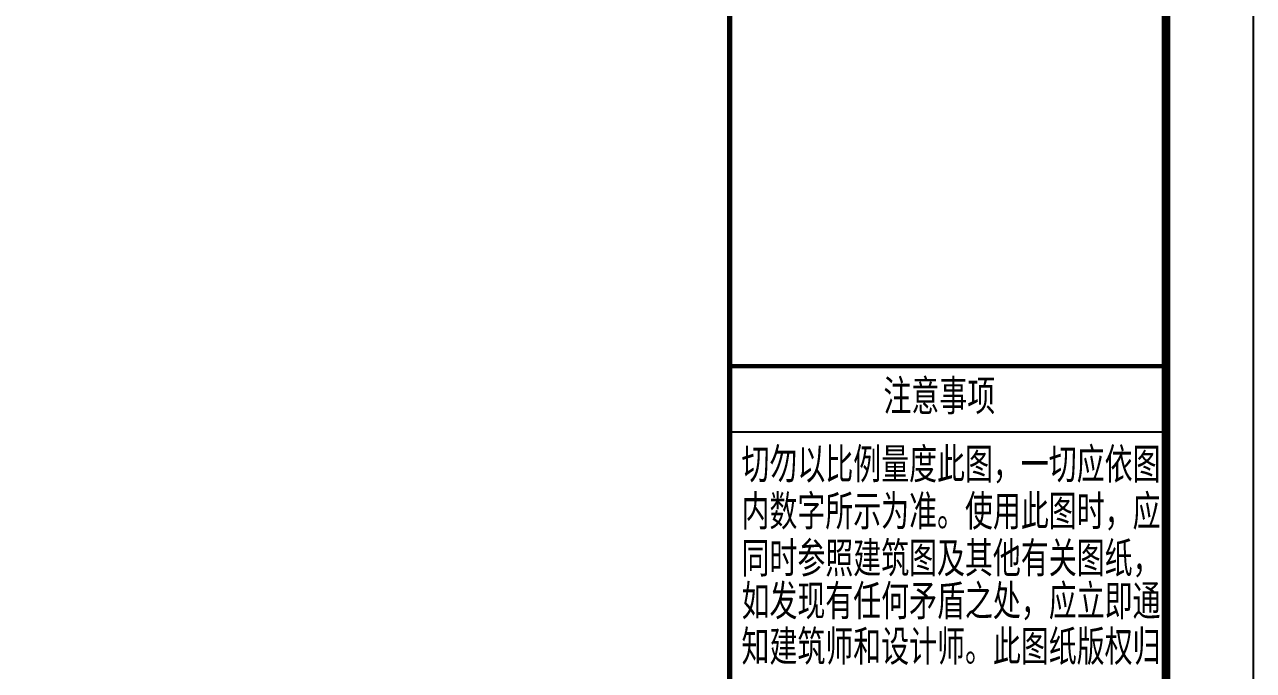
# Model space of a CAD drawing. Extents: x 14207793 to 14719554, y -1675802 to -1228715.
# Drawn here: x 14333580 to 14350473, y -1504239 to -1495357 of the extents above; entities that cross this region are included whole.
import ezdxf

# ---------------------------------------------------------------- set-up
doc = ezdxf.new("R2010")
doc.units = 0
doc.header["$LTSCALE"] = 500
doc.header["$MEASUREMENT"] = 0
doc.layers.get('0').update_dxf_attribs({"linetype": 'CONTINUOUS'})
doc.layers.add('PUB_TITLE', color=4, linetype='CONTINUOUS')
doc.styles.add('HZ', font='txt', dxfattribs={"width": 0.8, "bigfont": 'hztxt'})

msp = doc.modelspace()

# ---------------------------------------------------------------- linework, layer by layer
at = {"color": 4, "const_width": 71.27}
msp.add_lwpolyline([(14349272.5, -1506433.3), (14343272.5, -1506433.3), (14343272.5, -1477690), (14349272.5, -1477690)], close=True, dxfattribs=at)
at = {"layer": 'PUB_TITLE'}
msp.add_line((14349272.5, -1500961.95, -1200), (14343272.5, -1500961.95), dxfattribs=at)
msp.add_lwpolyline([(14350472.5, -1476490), (14207792.5, -1476490), (14207792.5, -1526890), (14350472.5, -1526890)], close=True, dxfattribs=at)
at = {"layer": 'PUB_TITLE', "const_width": 120}
msp.add_lwpolyline([(14349272.5, -1477690), (14210792.5, -1477690), (14210792.5, -1525690), (14349272.5, -1525690)], close=True, dxfattribs=at)
at = {"layer": 'PUB_TITLE', "const_width": 60}
msp.add_lwpolyline([(14349272.5, -1500053.58), (14343272.5, -1500053.58)], dxfattribs=at)

# ---------------------------------------------------------------- texts
at = {"layer": 'PUB_TITLE', "style": 'HZ', "width": 0.8}
for s, p in [('注意事项', (14345387.03, -1500717.02, -465.73)), ('切勿以比例量度此图，一切应依图', (14343435.47, -1501654.53, 2288.68)), ('内数字所示为准。使用此图时，应', (14343435.47, -1502300.75, 2288.68)), ('同时参照建筑图及其他有关图纸，', (14343435.47, -1502946.97, 2288.68)), ('如发现有任何矛盾之处，应立即通', (14343435.47, -1503534.97, 2288.68)), ('知建筑师和设计师。此图纸版权归', (14343435.47, -1504161.78, 2288.68))]:
    msp.add_text(s, height=480, dxfattribs=at).set_placement(p)

doc.saveas('drawing.dxf')
